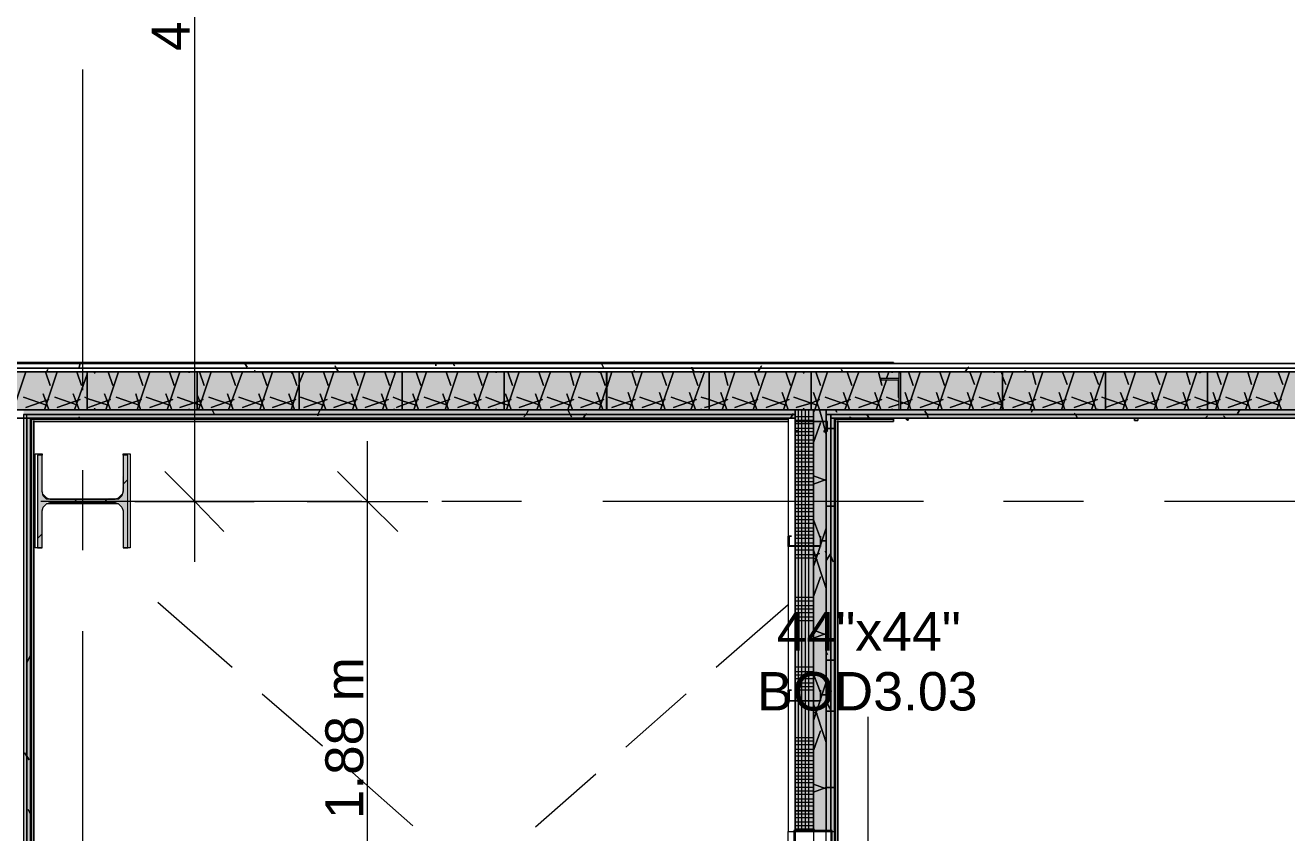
# Model space of a CAD drawing. Header units: metres. Extents: x -2 to 237, y -8 to 52.
# Drawn here: x 6.416 to 11.405, y 31.041 to 34.235 of the extents above; entities that cross this region are included whole.
import ezdxf

# ---------------------------------------------------------------- set-up
doc = ezdxf.new("R2010")
doc.units = ezdxf.units.M
doc.layers.add('HVAC - Ductos', color=5, linetype='Continuous', lineweight=0)
doc.layers.add('PDF2_Text', color=7, linetype='Continuous', lineweight=0)
doc.layers.add('PDF2_Geometry', color=7, linetype='Continuous', lineweight=0, true_color=0xaaaaaa)
doc.layers.add('PDF2_Solid Fills', color=7, linetype='Continuous', lineweight=0, true_color=0xffffff)
doc.styles.add('PDF Helvetica', font='')
doc.styles.get('PDF Helvetica').set_extended_font_data('Helvetica')

msp = doc.modelspace()

# ---------------------------------------------------------------- hatches: boundary and pattern name
at = {"layer": 'PDF2_Solid Fills', "lineweight": 0, "transparency": 33554559}
for points in [[(12.9422, 32.7179), (16.2685, 32.7133), (16.2685, 32.8644), (6.2208, 32.8644), (6.2208, 32.7133), (6.2529, 32.7179), (6.2575, 32.7179), (8.7133, 32.7133), (8.7133, 32.7179), (8.7178, 32.7179), (9.8725, 32.7133), (9.8725, 32.7682), (9.8679, 32.7682), (9.8679, 32.8324), (9.8037, 32.837), (9.8771, 32.837), (9.8771, 32.7133), (12.9376, 32.7179)], [(9.8771, 32.7133), (16.2364, 32.7133), (16.2364, 32.8644), (6.2529, 32.8644), (6.2575, 32.8599), (6.2575, 32.837), (6.3262, 32.837), (6.2621, 32.8324), (6.2575, 32.7637), (6.2529, 32.7179), (9.8725, 32.7133), (9.8725, 32.7682), (9.8679, 32.7682), (9.8679, 32.8324), (9.8037, 32.837), (9.8771, 32.837)], [(6.8027, 32.5346), (6.7981, 32.3788), (6.7844, 32.365), (6.5003, 32.3604), (6.5003, 32.365), (6.4912, 32.3742), (6.4866, 32.3742), (6.4866, 32.3925), (6.482, 32.3925), (6.482, 32.5346), (6.4637, 32.5346), (6.4637, 32.1681), (6.482, 32.1681), (6.482, 32.3192), (6.4866, 32.333), (6.5003, 32.3467), (6.7844, 32.3467), (6.8027, 32.3284), (6.8027, 32.1681), (6.821, 32.1681), (6.821, 32.5346)]]:
    msp.add_hatch(color=256, dxfattribs=at).paths.add_polyline_path(points)
h = msp.add_hatch(color=256, dxfattribs=at)
h.paths.add_polyline_path([(16.2364, 32.8644), (16.2364, 32.6949), (16.2501, 32.6949), (16.2501, 32.8644)])
h.paths.add_polyline_path([(12.1725, 32.7133), (12.1725, 32.6949), (16.0853, 32.6949), (16.0853, 32.7133)])
h.paths.add_polyline_path([(9.5838, 32.7133), (9.5838, 32.6949), (12.0442, 32.6949), (12.0442, 32.7133)])
h.paths.add_polyline_path([(9.4601, 32.7133), (6.4087, 32.7133), (6.4087, 32.6949), (9.4601, 32.6949)])
h = msp.add_hatch(color=256, dxfattribs=at)
h.paths.add_polyline_path([(16.2547, 32.8782), (16.2547, 32.6812), (16.2685, 32.6812), (16.2685, 32.8782)])
h.paths.add_polyline_path([(12.1725, 32.6949), (12.1725, 32.6812), (16.0715, 32.6812), (16.0715, 32.6949)])
h.paths.add_polyline_path([(9.6022, 32.6949), (9.6022, 32.6812), (12.0304, 32.6812), (12.0304, 32.6949)])
h.paths.add_polyline_path([(9.4601, 32.6949), (6.4224, 32.6949), (6.4224, 32.6812), (9.4601, 32.6812)])
h = msp.add_hatch(color=256, dxfattribs=at)
h.paths.add_polyline_path([(6.4224, 22.9084), (6.4224, 24.3608), (6.4087, 24.3608), (6.4087, 22.9084)])
h.paths.add_polyline_path([(6.4224, 29.7397), (6.4224, 32.6949), (6.4087, 32.6949), (6.4087, 29.7397)])
h.paths.add_polyline_path([(6.4224, 29.6114), (6.4087, 29.6114), (6.4087, 26.6838), (6.4224, 26.6838)])
h = msp.add_hatch(color=256, dxfattribs=at)
h.paths.add_polyline_path([(9.5334, 29.9139), (9.4601, 29.9139), (9.4601, 29.6619), (9.5334, 29.6619)])
h.paths.add_polyline_path([(9.4601, 32.1772), (9.5334, 32.1772), (9.5334, 32.7133), (9.4601, 32.7133)])
h.paths.add_polyline_path([(9.4601, 31.0455), (9.5334, 31.0455), (9.5334, 32.1726), (9.4601, 32.1726)])
h = msp.add_hatch(color=256, dxfattribs=at)
h.paths.add_polyline_path([(9.5334, 29.9139), (9.4601, 29.9139), (9.4601, 29.6619), (9.5334, 29.6619)])
h.paths.add_polyline_path([(9.4601, 32.1772), (9.5334, 32.1772), (9.5334, 32.7133), (9.4601, 32.7133)])
h.paths.add_polyline_path([(9.4601, 31.0455), (9.5334, 31.0455), (9.5334, 32.1726), (9.4601, 32.1726)])
h = msp.add_hatch(color=256, dxfattribs=at)
h.paths.add_polyline_path([(9.5334, 31.0455), (9.5838, 31.0455), (9.5838, 32.7133), (9.5334, 32.7133)])
h.paths.add_polyline_path([(9.5838, 29.9139), (9.5334, 29.9139), (9.5334, 29.616), (9.5838, 29.616)])
h = msp.add_hatch(color=256, dxfattribs=at)
h.paths.add_polyline_path([(9.5334, 31.0455), (9.5838, 31.0455), (9.5838, 32.7133), (9.5334, 32.7133)])
h.paths.add_polyline_path([(9.5838, 29.9139), (9.5334, 29.9139), (9.5334, 29.6115), (9.5335, 29.6115), (9.5517, 29.616), (9.5838, 29.616)])
h = msp.add_hatch(color=256, dxfattribs=at)
h.paths.add_polyline_path([(9.5838, 31.0455), (9.6022, 31.0455), (9.6022, 32.6949), (9.5838, 32.6949)])
h.paths.add_polyline_path([(9.6022, 29.9139), (9.5884, 29.9139), (9.5838, 29.7397), (9.5838, 29.5977), (9.6022, 29.5977)])
h = msp.add_hatch(color=256, dxfattribs=at)
h.paths.add_polyline_path([(9.5838, 31.0455), (9.6022, 31.0455), (9.6022, 32.6949), (9.5838, 32.6949)])
h.paths.add_polyline_path([(9.6022, 29.9139), (9.5884, 29.9139), (9.5838, 29.616), (9.5838, 29.5977), (9.6022, 29.5977)])
h = msp.add_hatch(color=256, dxfattribs=at)
h.paths.add_polyline_path([(6.4224, 29.7397), (6.4362, 29.7397), (6.4362, 32.6812), (6.4224, 32.6812)])
h.paths.add_polyline_path([(6.4224, 22.9222), (6.4362, 22.9222), (6.4362, 24.3608), (6.4224, 24.3608)])
h.paths.add_polyline_path([(6.4224, 26.6838), (6.4362, 26.6838), (6.4362, 29.5977), (6.4224, 29.5977)])
h = msp.add_hatch(color=256, dxfattribs=at)
h.paths.add_polyline_path([(9.6159, 31.0455), (9.6159, 32.6812), (9.6022, 32.6812), (9.6022, 31.0455)])
h.paths.add_polyline_path([(9.6159, 29.9139), (9.6022, 29.9139), (9.6022, 29.5794), (9.6159, 29.5794)])
h = msp.add_hatch(color=256, dxfattribs=at)
h.paths.add_polyline_path([(9.6159, 31.0455), (9.6159, 32.6812), (9.6022, 32.6812), (9.6022, 31.0455)])
h.paths.add_polyline_path([(9.6159, 29.9139), (9.6022, 29.9139), (9.6022, 29.5794), (9.6159, 29.5794)])

# ---------------------------------------------------------------- linework, layer by layer
at = {"layer": 'HVAC - Ductos', "lineweight": 0}
for points in [[(7.0868, 32.1131), (7.0868, 36.7909)], [(7.7695, 30.2392), (7.7695, 32.5895)], [(6.9676, 32.4704), (7.0868, 32.3513), (7.2013, 32.2321)], [(7.6503, 32.4704), (7.7695, 32.3513), (7.8886, 32.2321)], [(6.8486, 32.3513), (7.0868, 32.3513), (7.3204, 32.3513)], [(7.5312, 32.3513), (7.7695, 32.3513), (8.0077, 32.3513)], [(9.7488, 30.4774), (9.7488, 31.4991)]]:
    msp.add_lwpolyline(points, dxfattribs=at)
msp.add_lwpolyline([(9.4555, 31.0501), (9.4555, 29.9093), (9.6068, 29.9093), (9.6068, 31.0501)], close=True, dxfattribs=at)
at = {"layer": 'PDF2_Geometry', "lineweight": 0}
for points in [[(6.6423, 34.0603), (6.6423, 32.7911)], [(6.2392, 24.3608), (6.2254, 24.3608), (6.2254, 26.6471), (6.2254, 26.6838), (6.2254, 32.6812), (6.2254, 32.8782), (6.2254, 32.8965), (6.2208, 32.8965), (6.2208, 32.9011), (9.8495, 32.9011), (6.2208, 32.9011), (6.2208, 32.8965), (9.8495, 32.8965)], [(15.9524, 29.561), (16.0531, 29.561), (16.0531, 26.6013), (16.2685, 26.6013), (16.2685, 32.6812), (16.2685, 32.8965), (6.2208, 32.8965), (6.2208, 32.6812), (6.2208, 26.6838), (6.4408, 26.6838), (6.4408, 29.5794), (9.4326, 29.5794), (9.6159, 29.5794), (9.6159, 29.9139), (9.4326, 29.9139), (9.4326, 29.7626), (9.2539, 29.7626)], [(6.2208, 32.8965), (16.2685, 32.8965), (6.2208, 32.8965)], [(16.2364, 32.8644), (16.0853, 32.8644), (6.2529, 32.8644), (6.2529, 32.7133), (6.2529, 32.6812), (6.2529, 26.6838), (6.2529, 26.6471), (6.2529, 24.3608), (6.2392, 24.3608), (6.2392, 26.6471), (6.2254, 26.6471), (6.2392, 26.6471), (6.2392, 24.3608), (6.2392, 22.9222), (6.2392, 22.7389), (6.2392, 22.7251), (16.0853, 22.7251), (16.0853, 22.7389)], [(6.2529, 26.6838), (6.2392, 26.6838), (6.2392, 26.6471), (6.2392, 26.6838), (6.2392, 32.6812), (6.2392, 32.8644), (6.2392, 32.8782), (16.2501, 32.8782)], [(9.845, 32.8599), (9.845, 32.8599)], [(10.2482, 32.8599), (10.2482, 32.8599)], [(10.6559, 32.8599), (10.6559, 32.8599)], [(6.4087, 32.7133), (9.4601, 32.7133), (9.5334, 32.7133), (9.5838, 32.7133), (9.5334, 32.7133), (9.4601, 32.7133), (9.4601, 32.6949), (9.4601, 32.6812), (9.4601, 32.1772)], [(6.4408, 29.7626), (6.4408, 32.6812), (6.4408, 29.7626), (6.4408, 32.6766), (9.4326, 32.6766), (6.4408, 32.6766), (9.4326, 32.6766), (6.4408, 32.6766), (9.4326, 32.6766), (6.4408, 32.6766), (6.4408, 29.7626), (6.4362, 29.7626), (6.4362, 29.7397), (6.4224, 29.7397), (6.4224, 32.6812), (6.4224, 32.6949), (9.4601, 32.6949)], [(9.4601, 32.1726), (9.4601, 31.5633), (9.4601, 31.0455), (9.5334, 31.0455), (9.5334, 31.5633), (9.5334, 32.1726), (9.5334, 32.6674), (9.5334, 32.7133), (9.4601, 32.7133), (9.4601, 32.1772), (9.4601, 32.6812), (9.4326, 32.6812), (9.4326, 31.0455), (9.6159, 31.0455), (9.6159, 32.6812), (9.6159, 29.5794), (9.6022, 29.5794), (9.4326, 29.5794), (6.4408, 29.5794), (9.6204, 29.5794), (6.4408, 29.5794), (6.4408, 22.9222), (6.4408, 29.5794), (6.4408, 22.9222)], [(9.4601, 31.0455), (9.4601, 29.9139), (9.4326, 29.9139), (9.4326, 31.0455), (9.4601, 31.0455), (9.4601, 31.5633), (9.4601, 32.1726), (9.4601, 31.5633), (9.4601, 31.0455), (9.5334, 31.0455), (9.5334, 29.9139), (9.5838, 29.9139), (9.5838, 31.0455), (9.5838, 32.6812), (9.5838, 32.6949), (9.5838, 32.7133), (12.0442, 32.7133), (12.0946, 32.7133), (12.1725, 32.7133), (12.1725, 32.6949), (12.1725, 32.6812), (12.1999, 32.6812)], [(9.5334, 32.7133), (9.5334, 32.6812), (9.5334, 32.6674), (9.5334, 32.1726), (9.5334, 31.5633), (9.5334, 31.0455), (9.5334, 29.9139)], [(14.0463, 29.5931), (14.0463, 29.5748), (12.9193, 29.5748), (12.1999, 29.5748), (12.0442, 29.5748), (12.0304, 29.5748), (12.0304, 32.6812), (12.0304, 32.6949), (9.6022, 32.6949), (9.6022, 32.6812), (9.6022, 31.0455), (9.6022, 29.9139), (9.5838, 29.9139), (9.5838, 31.0455), (9.5334, 31.0455)], [(9.845, 32.7179), (9.845, 32.7179)], [(9.8725, 32.7133), (9.8725, 32.7133)], [(10.2482, 32.7179), (10.2482, 32.7179)], [(10.2802, 32.7133), (10.2802, 32.7133)], [(10.2802, 32.7133), (10.2802, 32.7133)], [(10.6559, 32.7179), (10.6559, 32.7179)], [(11.0912, 32.7133), (11.0912, 32.7133)], [(11.0912, 32.7133), (11.0912, 32.7133)], [(6.2208, 32.6812), (9.4326, 32.6812), (6.2208, 32.6812)], [(6.4362, 32.6812), (6.4362, 32.6812)], [(9.6159, 29.9139), (9.6159, 31.0455), (9.6159, 29.9139), (9.4326, 29.9139), (9.4326, 31.0455), (9.4601, 31.0455), (9.4601, 29.9139), (9.4601, 29.7397), (9.4326, 29.7397), (6.4408, 29.7397), (6.4362, 29.7397), (6.4362, 29.7626), (6.4362, 32.6812), (9.4326, 32.6812), (6.482, 32.6812), (9.4326, 32.6812)], [(6.4408, 29.7626), (6.4408, 32.6812), (6.4408, 29.7626)], [(6.5737, 29.7626), (6.4408, 29.7626), (6.4408, 32.6812), (9.4326, 32.6812), (9.4326, 31.0455), (9.6159, 31.0455), (9.6159, 32.6812), (12.0121, 32.6812), (12.0121, 29.561), (12.1999, 29.561), (12.9193, 29.561), (12.9193, 29.7443), (12.1999, 29.7443), (12.1999, 30.3399)], [(6.4408, 29.7626), (6.4408, 32.6812), (6.4408, 29.7626)], [(9.4326, 32.6812), (9.4326, 32.6812)], [(12.9193, 29.5748), (12.9193, 29.561), (12.0166, 29.561), (12.9193, 29.561), (14.0463, 29.561), (14.0463, 29.5748), (14.0463, 29.561), (15.7233, 29.561), (12.0121, 29.561), (15.7233, 29.561), (14.0463, 29.561), (12.9193, 29.561), (12.1999, 29.561), (12.0304, 29.561), (12.0166, 29.561), (12.0121, 29.561), (12.0166, 29.561), (12.0166, 32.6812), (9.6159, 32.6812), (9.6159, 29.5794), (9.6022, 29.5794)], [(9.6159, 32.6812), (9.6159, 32.6812)], [(9.6159, 32.6812), (12.0166, 32.6812), (9.6159, 32.6812)], [(9.8495, 32.6812), (9.6204, 32.6812), (9.6204, 29.5794), (9.6204, 32.6812), (9.8495, 32.6812), (11.7784, 32.6812), (11.9296, 32.6812), (11.7784, 32.6812)], [(9.8495, 32.6766), (9.8495, 32.6766)], [(9.8495, 32.6766), (9.8495, 32.6766)], [(9.8495, 32.6766), (9.8495, 32.6766)], [(9.8495, 32.6766), (9.8495, 32.6766)], [(9.8495, 32.6674), (9.8495, 32.6674)], [(9.8495, 32.6674), (9.8495, 32.6674)], [(9.8999, 32.6812), (9.8999, 32.6766), (9.9045, 32.672), (9.9091, 32.6766)], [(9.8999, 32.6812), (9.8999, 32.6766), (9.9045, 32.672), (9.9091, 32.6766)], [(9.8999, 32.6812), (9.8999, 32.6766), (9.9045, 32.672), (9.9091, 32.6766)], [(9.8999, 32.6812), (9.8999, 32.6766), (9.9045, 32.672), (9.9091, 32.6766)], [(9.8999, 32.6812), (9.8999, 32.6766), (9.9045, 32.672), (9.9091, 32.6766)], [(9.8999, 32.6812), (9.8999, 32.6766), (9.9045, 32.672), (9.9091, 32.6766)], [(9.9045, 32.6766), (9.8999, 32.6766)], [(9.8999, 32.6766), (9.9045, 32.672), (9.9091, 32.6766)], [(9.9045, 32.6766), (9.8999, 32.6766)], [(9.8999, 32.6766), (9.9045, 32.6766), (9.9091, 32.6766)], [(9.9045, 32.6766), (9.8999, 32.6766)], [(9.9045, 32.6766), (9.8999, 32.6766)], [(9.8999, 32.6766), (9.9045, 32.672), (9.9091, 32.6766)], [(9.9045, 32.6766), (9.8999, 32.6766)], [(9.8999, 32.6766), (9.9045, 32.6766), (9.9091, 32.6766)], [(9.9045, 32.6766), (9.8999, 32.6766)], [(9.9045, 32.6766), (9.8999, 32.6766)], [(9.8999, 32.6766), (9.9045, 32.672), (9.9091, 32.6766)], [(9.9045, 32.6766), (9.8999, 32.6766)], [(9.8999, 32.6766), (9.9045, 32.672), (9.9091, 32.6766)], [(9.9045, 32.6766), (9.8999, 32.6766)], [(9.8999, 32.6766), (9.9045, 32.6766), (9.9091, 32.6766)], [(9.9045, 32.6766), (9.8999, 32.6766)], [(9.9045, 32.6766), (9.8999, 32.6766)], [(9.8999, 32.6766), (9.9045, 32.672), (9.9091, 32.6766)], [(9.9045, 32.6766), (9.8999, 32.6766)], [(9.8999, 32.6766), (9.9045, 32.672), (9.9091, 32.6766)], [(9.9045, 32.6766), (9.8999, 32.6766)], [(9.9091, 32.6766), (9.9045, 32.6766)], [(9.9091, 32.6766), (9.9045, 32.6766)], [(9.9091, 32.6766), (9.9045, 32.6766)], [(9.9091, 32.6766), (9.9045, 32.6766)], [(9.9091, 32.6766), (9.9045, 32.6766)], [(9.9091, 32.6766), (9.9045, 32.6766)], [(9.9091, 32.6766), (9.9045, 32.6766)], [(9.9091, 32.6766), (9.9045, 32.6766)], [(9.9091, 32.6766), (9.9045, 32.6766)], [(9.9091, 32.6766), (9.9045, 32.6766)], [(9.9091, 32.6766), (9.9045, 32.6766)], [(9.9091, 32.6766), (9.9045, 32.6766)], [(9.9091, 32.6766), (9.9045, 32.6766)], [(11.6868, 32.6812), (11.7235, 32.6812), (10.8163, 32.6812), (9.9091, 32.6812)], [(10.8026, 32.6812), (10.8026, 32.672), (10.8163, 32.672), (10.8026, 32.672), (10.8026, 32.6812), (10.8163, 32.6812), (10.8163, 32.672)], [(6.482, 32.1681), (6.4545, 32.1681), (6.4545, 32.5392), (6.482, 32.5392), (6.482, 32.5346)], [(6.8027, 32.5346), (6.8027, 32.5392), (6.8302, 32.5392), (6.8302, 32.1681), (6.8027, 32.1681)], [(6.6423, 32.475), (6.6423, 32.1589)], [(6.8027, 32.42), (6.821, 32.4384)], [(7.7465, 32.3513), (6.4774, 32.3513)], [(6.4866, 32.3788), (6.5003, 32.365), (6.5141, 32.3604), (6.7706, 32.3604), (6.7844, 32.365), (6.7981, 32.3788)], [(6.7981, 32.3284), (6.7844, 32.3421), (6.7706, 32.3421), (6.5141, 32.3421), (6.5003, 32.3421), (6.4866, 32.3284)], [(6.6057, 32.3467), (6.6194, 32.3604)], [(6.7294, 32.3467), (6.7386, 32.3604)], [(8.3788, 32.3513), (8.0627, 32.3513)], [(9.9687, 32.3513), (8.6995, 32.3513)], [(10.6009, 32.3513), (10.2848, 32.3513)], [(12.1908, 32.3513), (10.9216, 32.3513)], [(6.4637, 32.2047), (6.482, 32.223)], [(9.4372, 32.2139), (9.4372, 32.2139)], [(9.4463, 32.2139), (9.4463, 32.2139)], [(9.5609, 32.2139), (9.5609, 32.2139)], [(9.5838, 32.2139), (9.5838, 32.2139)], [(9.5838, 32.2139), (9.5838, 32.2139)], [(9.5838, 32.2093), (9.5838, 32.2093)], [(9.5838, 32.1955), (9.5838, 32.1955)], [(9.5838, 32.1955), (9.5838, 32.1955)], [(9.5838, 32.1863), (9.5838, 32.1863)], [(6.482, 32.1681), (6.482, 32.1681)], [(6.8027, 32.1681), (6.8027, 32.1681)], [(9.4372, 32.1772), (9.4372, 32.1772)], [(9.4509, 32.1726), (9.4509, 32.1772)], [(9.5609, 32.1772), (9.5609, 32.1772)], [(9.5838, 32.1772), (9.5838, 32.1726), (9.5838, 32.1772)], [(9.5838, 32.1772), (9.5838, 32.1772)], [(6.9402, 31.9526), (7.2334, 31.6961)], [(9.1486, 31.6961), (9.4326, 31.9435)], [(6.6423, 31.8382), (6.6423, 30.569)], [(7.3525, 31.5907), (7.5908, 31.3846)], [(8.7912, 31.38), (9.0294, 31.5907)], [(9.4372, 31.6045), (9.4372, 31.6045)], [(9.4463, 31.6045), (9.4463, 31.6045)], [(9.5609, 31.6045), (9.5609, 31.6045)], [(9.5838, 31.6045), (9.5838, 31.6045)], [(9.5838, 31.6045), (9.5838, 31.6045)], [(9.5838, 31.5999), (9.5838, 31.5999)], [(9.5838, 31.5861), (9.5838, 31.5861)], [(9.5838, 31.5861), (9.5838, 31.5861)], [(9.4647, 31.5633), (9.4647, 31.5633)], [(9.5838, 31.5678), (9.5838, 31.5633), (9.5838, 31.5678)], [(9.5838, 31.5678), (9.5838, 31.5678)], [(7.7099, 31.2792), (7.9482, 31.0684)], [(8.4338, 31.0639), (8.672, 31.2746)], [(9.5838, 31.0455), (9.6022, 31.0455), (9.6022, 29.9139), (9.6022, 29.5977), (9.5838, 29.5977), (9.4326, 29.5977), (6.4408, 29.5977), (6.4362, 29.5977), (6.4224, 29.5977), (6.4224, 26.6838), (6.4224, 26.6471), (6.4224, 24.3608), (6.4087, 24.3608)], [(9.6022, 31.0455), (9.6159, 31.0455)]]:
    msp.add_lwpolyline(points, dxfattribs=at)
for points in [[(11.7784, 32.8965), (9.8495, 32.8965), (9.8495, 32.9011), (9.8495, 32.8965), (6.2208, 32.8965), (6.2254, 32.8965), (16.2685, 32.8965)], [(6.2208, 32.8965), (6.2208, 32.8782), (16.2685, 32.8782), (16.2685, 32.8965)], [(6.2208, 32.8782), (6.2208, 32.8644), (16.0853, 32.8644), (16.2364, 32.8644), (16.2685, 32.8644), (16.2685, 32.8782)], [(6.2208, 32.8644), (6.2208, 32.7133), (16.2685, 32.7133), (16.2685, 32.8644), (16.2364, 32.8644), (16.0853, 32.8644)], [(6.6927, 32.8644), (6.6607, 32.8644), (6.6607, 32.8599), (6.6607, 32.7133), (6.6927, 32.7133), (6.6927, 32.7179), (6.6881, 32.7179), (6.6881, 32.7133), (6.6607, 32.7133), (6.6607, 32.8599), (6.6607, 32.8644), (6.6881, 32.8644), (6.6881, 32.8599), (6.6927, 32.8599)], [(7.0639, 32.7133), (7.0959, 32.7133), (7.0959, 32.8599), (7.0959, 32.8644), (7.0639, 32.8644), (7.0639, 32.8599), (7.0639, 32.8644), (7.0959, 32.8644), (7.0959, 32.8599), (7.0959, 32.7133), (7.0639, 32.7133), (7.0639, 32.7179)], [(7.467, 32.7133), (7.4991, 32.7133), (7.4991, 32.8599), (7.4991, 32.8644), (7.467, 32.8644), (7.467, 32.8599), (7.4716, 32.8599), (7.4716, 32.8644), (7.4991, 32.8644), (7.4991, 32.8599), (7.4991, 32.7133), (7.4716, 32.7133), (7.4716, 32.7179), (7.467, 32.7179)], [(7.8748, 32.7133), (7.9023, 32.7133), (7.9069, 32.7133), (7.9069, 32.8599), (7.9069, 32.8644), (7.9023, 32.8644), (7.8748, 32.8644), (7.8748, 32.8599), (7.8748, 32.8644), (7.9023, 32.8644), (7.9069, 32.8599), (7.9069, 32.7133), (7.9023, 32.7133), (7.8748, 32.7133), (7.8748, 32.7179)], [(8.278, 32.7133), (8.3101, 32.7133), (8.3101, 32.8599), (8.3101, 32.8644), (8.278, 32.8644), (8.278, 32.8599), (8.278, 32.8644), (8.3101, 32.8644), (8.3101, 32.8599), (8.3101, 32.7133), (8.278, 32.7133), (8.278, 32.7179)], [(8.6858, 32.7133), (8.7133, 32.7133), (8.7178, 32.7133), (8.7178, 32.8599), (8.7133, 32.8644), (8.6858, 32.8644), (8.6858, 32.8599), (8.6858, 32.8644), (8.7133, 32.8644), (8.7133, 32.8599), (8.7133, 32.7133), (8.6858, 32.7133), (8.6858, 32.7179)], [(9.089, 32.7133), (9.1164, 32.7133), (9.121, 32.7133), (9.121, 32.8599), (9.121, 32.8644), (9.1164, 32.8644), (9.089, 32.8644), (9.089, 32.8599), (9.089, 32.8644), (9.1164, 32.8644), (9.121, 32.8644), (9.121, 32.8599), (9.121, 32.7133), (9.1164, 32.7133), (9.089, 32.7133), (9.089, 32.7179)], [(9.4921, 32.7133), (9.5242, 32.7133), (9.5242, 32.8599), (9.5242, 32.8644), (9.4921, 32.8644), (9.4921, 32.8599), (9.4967, 32.8599), (9.4967, 32.8644), (9.5242, 32.8644), (9.5242, 32.8599), (9.5242, 32.7133), (9.4967, 32.7133), (9.4967, 32.7179), (9.4921, 32.7179)], [(9.8725, 32.837), (9.7991, 32.837), (9.7991, 32.8324), (9.8037, 32.8324), (9.8679, 32.8324), (9.8679, 32.7682), (9.8679, 32.7637), (9.8725, 32.7591)], [(9.845, 32.8599), (9.845, 32.8644)], [(9.8725, 32.8644), (9.8771, 32.8599), (9.8771, 32.7133), (9.8725, 32.7133), (9.845, 32.7133), (9.845, 32.7179), (9.845, 32.7133), (9.8725, 32.7133), (9.8725, 32.8599), (9.8725, 32.8644), (9.845, 32.8644)], [(10.2482, 32.8599), (10.2482, 32.8644)], [(10.2802, 32.8644), (10.2802, 32.8599), (10.2802, 32.7133), (10.2482, 32.7133), (10.2482, 32.7179), (10.2482, 32.7133), (10.2802, 32.7133), (10.2802, 32.8599), (10.2802, 32.8644), (10.2482, 32.8644)], [(10.6559, 32.8599), (10.6559, 32.8644)], [(10.6834, 32.8644), (10.688, 32.8644), (10.688, 32.8599), (10.688, 32.7133), (10.6834, 32.7133), (10.6559, 32.7133), (10.6559, 32.7179), (10.6559, 32.7133), (10.6834, 32.7133), (10.688, 32.7133), (10.688, 32.8599), (10.6834, 32.8644), (10.6559, 32.8644)], [(11.0912, 32.8644), (11.0912, 32.8599), (11.0912, 32.7133), (11.0591, 32.7133), (11.0591, 32.7179), (11.0637, 32.7179), (11.0637, 32.7133), (11.0912, 32.7133), (11.0912, 32.8599), (11.0912, 32.8644), (11.0637, 32.8644), (11.0637, 32.8599), (11.0591, 32.8599), (11.0591, 32.8644)], [(6.2208, 32.7133), (6.2208, 32.6949), (6.2529, 32.6949), (6.2208, 32.6949), (6.2208, 32.6812), (9.4601, 32.6812), (9.4601, 32.6949), (6.4087, 32.6949), (9.4601, 32.6949), (9.4601, 32.7133)], [(6.4087, 29.7397), (6.4224, 29.7397), (6.4224, 32.6949), (6.4087, 32.6949)], [(9.5334, 31.0455), (9.5838, 31.0455), (9.5838, 32.7133), (9.5334, 32.7133), (9.5334, 32.6674), (9.5334, 32.1726), (9.5334, 31.5633)], [(9.5838, 32.7133), (9.5838, 32.6949), (12.0442, 32.6949), (12.0442, 32.7133)], [(9.5838, 31.0455), (9.6022, 31.0455), (9.6022, 32.6949), (9.5838, 32.6949)], [(9.6022, 32.6949), (9.6022, 32.6812), (12.0304, 32.6812), (12.0304, 32.6949)], [(6.4224, 29.7397), (6.4362, 29.7397), (6.4362, 32.6812), (6.4224, 32.6812)], [(6.4408, 32.6812), (6.4362, 32.6812), (6.4362, 29.7626), (6.4408, 29.7626)], [(6.4499, 29.7626), (6.4499, 32.6674), (9.4326, 32.6674), (6.4499, 32.6674), (9.4326, 32.6674), (6.4499, 32.6674), (6.4499, 29.7626), (6.4499, 32.672)], [(9.4601, 32.6812), (9.4326, 32.6812)], [(9.5838, 32.6308), (9.5746, 32.6308), (9.5746, 32.6262), (9.5838, 32.6262), (9.5884, 32.6308), (9.5884, 32.6674), (9.5838, 32.6674), (9.4601, 32.6674), (9.4601, 32.6308), (9.4601, 32.6262), (9.4693, 32.6262), (9.4693, 32.6308), (9.4601, 32.6308), (9.4601, 32.6674), (9.5838, 32.6674)], [(9.6022, 31.0455), (9.6159, 31.0455), (9.6159, 32.6812), (9.6022, 32.6812)], [(9.6159, 31.0455), (9.6159, 32.6812), (9.6159, 31.0455), (9.6159, 29.9139)], [(9.8495, 32.672), (9.8495, 32.6674), (9.625, 32.6674), (9.8495, 32.6674), (9.8495, 32.672), (9.8495, 32.6766), (9.6159, 32.6766), (9.8495, 32.6766), (9.6159, 32.6766), (9.8495, 32.6766), (9.6159, 32.6766), (9.8495, 32.6766)], [(9.6159, 32.6766), (9.6159, 29.5794), (9.6204, 29.5794), (9.625, 29.5748), (9.625, 29.5702), (9.6296, 29.5702), (9.6296, 32.672), (9.6296, 29.5702), (9.625, 29.5702), (9.625, 29.5748), (9.6204, 29.5794), (9.6159, 29.5794)], [(9.6204, 29.5794), (9.6204, 32.6812)], [(9.6296, 29.5702), (9.6296, 32.6674), (9.8495, 32.6674), (9.8495, 32.672), (9.8495, 32.6766), (9.8495, 32.672), (9.8495, 32.6674), (9.6296, 32.6674)], [(9.9091, 32.6766), (9.9045, 32.6766), (9.8999, 32.6766), (9.9045, 32.6766), (9.9091, 32.6766), (9.9045, 32.672), (9.8999, 32.6766), (9.8999, 32.6812), (9.8999, 32.6766), (9.9045, 32.672)], [(9.9091, 32.6766), (9.9045, 32.6766), (9.8999, 32.6766), (9.9045, 32.672)], [(9.9045, 32.6766), (9.8999, 32.6766), (9.9045, 32.672), (9.9091, 32.6766)], [(10.8758, 32.6812), (10.8712, 32.6812), (10.8666, 32.6812), (10.8621, 32.6812), (10.8575, 32.6812), (10.853, 32.6812), (10.8575, 32.6812), (10.8621, 32.6812), (10.8666, 32.6812), (10.8712, 32.6812)], [(6.821, 32.1681), (6.821, 32.5346), (6.8027, 32.5346), (6.8027, 32.3925), (6.7981, 32.3742), (6.7844, 32.3604), (6.7706, 32.3604), (6.5141, 32.3604), (6.5003, 32.3604), (6.4866, 32.3742), (6.482, 32.3925), (6.482, 32.5346), (6.4637, 32.5346), (6.4637, 32.1681), (6.482, 32.1681), (6.482, 32.3146), (6.4866, 32.3284), (6.5003, 32.3421), (6.5141, 32.3467), (6.7706, 32.3467), (6.7844, 32.3421), (6.7981, 32.3284), (6.8027, 32.3146), (6.8027, 32.1681)], [(9.5609, 32.1955), (9.5838, 32.1955), (9.5838, 32.1772), (9.5838, 32.2139), (9.5838, 32.2093), (9.5838, 32.2139), (9.5838, 32.1772), (9.5838, 32.1955), (9.5609, 32.1955), (9.5609, 32.1772), (9.5609, 32.1726), (9.4372, 32.1726), (9.4326, 32.1726), (9.4326, 32.1772), (9.4326, 32.2139), (9.4372, 32.2139), (9.4463, 32.2139), (9.4372, 32.2139), (9.4372, 32.1772), (9.5609, 32.1772), (9.5609, 32.2139)], [(9.5609, 31.5861), (9.5838, 31.5861), (9.5838, 31.5678), (9.5838, 31.6045), (9.5838, 31.5999), (9.5838, 31.6045), (9.5838, 31.5678), (9.5838, 31.5861), (9.5609, 31.5861), (9.5609, 31.5678), (9.5609, 31.5633), (9.4372, 31.5633), (9.4326, 31.5633), (9.4326, 31.5678), (9.4326, 31.6045), (9.4372, 31.6045), (9.4463, 31.6045), (9.4372, 31.6045), (9.4372, 31.5678), (9.4372, 31.5633), (9.5609, 31.5633), (9.5609, 31.5678), (9.5609, 31.6045)]]:
    msp.add_lwpolyline(points, close=True, dxfattribs=at)
at = {"layer": 'PDF2_Geometry', "color": 254, "lineweight": 0, "true_color": 0xeaeaea}
for points in [[(6.6286, 32.8828), (6.6332, 32.8965)], [(7.2838, 32.8965), (7.2929, 32.8828)], [(7.6457, 32.8782), (7.6549, 32.8644), (7.6457, 32.8782), (7.6412, 32.8874)], [(8.0398, 32.8874), (8.0398, 32.8965)], [(8.1085, 32.8965), (8.1131, 32.8874)], [(8.695, 32.8965), (8.7041, 32.8782)], [(9.0524, 32.8782), (9.0615, 32.8644), (9.0524, 32.8782), (9.0524, 32.8828)], [(9.3135, 32.8644), (9.3227, 32.8782), (9.3273, 32.8874), (9.3227, 32.8782)], [(10.1336, 32.8644), (10.1428, 32.8782), (10.1474, 32.8828), (10.1428, 32.8782)], [(6.5003, 32.8644), (6.5049, 32.8736)], [(7.3204, 32.8644), (7.325, 32.869)], [(8.8232, 32.869), (8.8278, 32.8644)], [(9.6434, 32.8736), (9.6479, 32.8644)], [(10.3672, 32.8644), (10.3718, 32.869)], [(6.6286, 32.6812), (6.6286, 32.6857)], [(7.1555, 32.7133), (7.1647, 32.6949)], [(7.5724, 32.6949), (7.5816, 32.7133), (7.5724, 32.6949), (7.5724, 32.6903)], [(8.3971, 32.6949), (8.4063, 32.7133), (8.3971, 32.6949), (8.388, 32.6857)], [(8.5621, 32.7133), (8.5712, 32.6949), (8.5758, 32.6857), (8.5712, 32.6949)], [(8.6308, 32.6949), (8.6354, 32.6995), (8.6308, 32.6949), (8.6216, 32.6812)], [(9.4509, 32.6949), (9.4509, 32.6995), (9.4509, 32.6949), (9.4417, 32.6812)], [(9.6204, 32.7133), (9.625, 32.7041)], [(9.6754, 32.6812), (9.68, 32.6857)], [(9.7442, 32.6949), (9.7533, 32.6812)], [(9.9733, 32.7087), (9.9824, 32.6949), (9.987, 32.6812), (9.9824, 32.6949)], [(10.3948, 32.7041), (10.3993, 32.7133)], [(10.5643, 32.6995), (10.5689, 32.6949), (10.578, 32.6812), (10.5689, 32.6949)], [(11.082, 32.6812), (11.0912, 32.6903)], [(11.1553, 32.6903), (11.1645, 32.6812)], [(11.2103, 32.6995), (11.2195, 32.7133)], [(9.6159, 32.6399), (9.6022, 32.6399), (9.5884, 32.6399), (9.6022, 32.6399)], [(9.4601, 32.3971), (9.5334, 32.3971)], [(9.6159, 32.333), (9.6022, 32.333), (9.5838, 32.333), (9.6022, 32.333)], [(9.5838, 32.1176), (9.6022, 32.1451)], [(9.6022, 32.1359), (9.6113, 32.1131), (9.6022, 32.1359), (9.5976, 32.1405)], [(6.4224, 31.7144), (6.4362, 31.7419)], [(9.5838, 31.7557), (9.5884, 31.7465)], [(9.6159, 31.7236), (9.6022, 31.7236), (9.5838, 31.7236), (9.6022, 31.7236)], [(9.6022, 31.5266), (9.6022, 31.522), (9.6022, 31.5266), (9.5884, 31.5495)], [(9.6159, 31.522), (9.6022, 31.522), (9.5838, 31.522), (9.6022, 31.522)], [(6.4132, 31.3571), (6.4224, 31.3433), (6.4316, 31.3296), (6.4224, 31.3433)], [(9.6159, 31.2196), (9.6022, 31.2196), (9.5838, 31.2196), (9.6022, 31.2196)], [(6.427, 31.1325), (6.4362, 31.1143)], [(9.4601, 31.1279), (9.5334, 31.1279)]]:
    msp.add_lwpolyline(points, close=True, dxfattribs=at)
at = {"layer": 'PDF2_Geometry', "color": 254, "lineweight": 0, "true_color": 0xd2d2d2}
for points in [[(6.3674, 32.7133), (6.3628, 32.6949), (6.3674, 32.7133), (6.4178, 32.8644)], [(6.5415, 32.8644), (6.4912, 32.7133)], [(6.4957, 32.8644), (6.5141, 32.8095)], [(6.6607, 32.8644), (6.6607, 32.8553), (6.6103, 32.7133), (6.6607, 32.8553)], [(6.6194, 32.8644), (6.6377, 32.8095)], [(6.7844, 32.8644), (6.734, 32.7133)], [(6.7431, 32.8644), (6.7615, 32.8095)], [(6.9081, 32.8644), (6.8577, 32.7133)], [(6.8623, 32.8644), (6.8806, 32.8095)], [(7.0272, 32.8644), (6.9768, 32.7133)], [(6.986, 32.8644), (7.0043, 32.8095)], [(7.1509, 32.8644), (7.1005, 32.7133)], [(7.1051, 32.8644), (7.1235, 32.8095)], [(7.2746, 32.8644), (7.2197, 32.7133)], [(7.2288, 32.8644), (7.2471, 32.8095)], [(7.3938, 32.8644), (7.3433, 32.7133)], [(7.3525, 32.8644), (7.3708, 32.8095)], [(7.4716, 32.8644), (7.49, 32.8095)], [(7.5174, 32.8644), (7.4991, 32.8186)], [(7.6366, 32.8644), (7.5862, 32.7133)], [(7.5953, 32.8644), (7.6137, 32.8095)], [(7.7603, 32.8644), (7.7099, 32.7133)], [(7.7145, 32.8644), (7.7328, 32.8095)], [(7.8794, 32.8644), (7.829, 32.7133)], [(7.8382, 32.8644), (7.8565, 32.8095)], [(8.0031, 32.8644), (7.9528, 32.7133)], [(7.9619, 32.8644), (7.9802, 32.8095)], [(8.1268, 32.8644), (8.0764, 32.7133)], [(8.081, 32.8644), (8.0993, 32.8095)], [(8.2459, 32.8644), (8.1955, 32.7133)], [(8.2047, 32.8644), (8.2231, 32.8095)], [(8.3697, 32.8644), (8.3193, 32.7133)], [(8.3239, 32.8644), (8.3421, 32.8095)], [(8.4934, 32.8644), (8.4384, 32.7133)], [(8.4475, 32.8644), (8.4659, 32.8095)], [(8.6125, 32.8644), (8.5621, 32.7133)], [(8.5712, 32.8644), (8.585, 32.8095)], [(8.6904, 32.8644), (8.7087, 32.8095)], [(8.7362, 32.8644), (8.7178, 32.8049)], [(8.8553, 32.8644), (8.8049, 32.7133)], [(8.8141, 32.8644), (8.8324, 32.8095)], [(8.979, 32.8644), (8.9286, 32.7133)], [(8.9332, 32.8644), (8.9515, 32.8095)], [(9.1027, 32.8644), (9.0478, 32.7133)], [(9.0569, 32.8644), (9.0752, 32.8095)], [(9.2218, 32.8644), (9.1714, 32.7133)], [(9.1806, 32.8644), (9.1944, 32.8095)], [(9.3455, 32.8644), (9.2952, 32.7133)], [(9.2997, 32.8644), (9.3181, 32.8095)], [(9.4647, 32.8644), (9.4143, 32.7133)], [(9.4235, 32.8644), (9.4417, 32.8095)], [(9.5884, 32.8644), (9.538, 32.7133)], [(9.5425, 32.8644), (9.5609, 32.8095)], [(9.7121, 32.8644), (9.6571, 32.7133)], [(9.6663, 32.8644), (9.6846, 32.8095)], [(9.822, 32.8324), (9.7808, 32.7133)], [(9.79, 32.8644), (9.8037, 32.8095)], [(9.8312, 32.8644), (9.822, 32.837)], [(9.9549, 32.8644), (9.9045, 32.7133)], [(9.9091, 32.8644), (9.9274, 32.8095)], [(10.0741, 32.8644), (10.0237, 32.7133)], [(10.0328, 32.8644), (10.0511, 32.8095)], [(10.1977, 32.8644), (10.1474, 32.7133)], [(10.152, 32.8644), (10.1702, 32.8141)], [(10.2756, 32.8644), (10.2802, 32.8507)], [(10.3214, 32.8644), (10.2802, 32.7499)], [(10.2802, 32.8461), (10.294, 32.8141)], [(10.4406, 32.8644), (10.3902, 32.7133)], [(10.3993, 32.8644), (10.4131, 32.8141)], [(10.5643, 32.8644), (10.5139, 32.7133)], [(10.5185, 32.8644), (10.5368, 32.8141)], [(10.6834, 32.8644), (10.633, 32.7133)], [(10.6421, 32.8644), (10.6605, 32.8141)], [(10.8071, 32.8644), (10.7567, 32.7133)], [(10.7613, 32.8644), (10.7796, 32.8141)], [(10.9308, 32.8644), (10.8804, 32.7133)], [(10.885, 32.8644), (10.9033, 32.8141)], [(11.0499, 32.8644), (10.9995, 32.7133)], [(11.0087, 32.8644), (11.0224, 32.8141)], [(11.1737, 32.8644), (11.1233, 32.7133)], [(11.1279, 32.8644), (11.1461, 32.8141)], [(11.2928, 32.8644), (11.2424, 32.7133)], [(11.2516, 32.8644), (11.2653, 32.8141)], [(11.4164, 32.8644), (11.3661, 32.7133)], [(11.3706, 32.8644), (11.389, 32.8141)], [(7.4991, 32.8141), (7.467, 32.7133)], [(8.6766, 32.7819), (8.6995, 32.7133)], [(8.7133, 32.8003), (8.6858, 32.7133)], [(8.8003, 32.7819), (8.8232, 32.7133)], [(8.9241, 32.7819), (8.9469, 32.7133)], [(9.0432, 32.7819), (9.0661, 32.7133)], [(9.1668, 32.7819), (9.1898, 32.7133)], [(9.286, 32.7819), (9.3089, 32.7133)], [(9.4097, 32.7819), (9.4326, 32.7133)], [(9.5334, 32.7819), (9.5563, 32.7133)], [(9.6525, 32.7819), (9.6754, 32.7133)], [(9.7762, 32.7819), (9.7991, 32.7133)], [(9.8953, 32.7819), (9.9183, 32.7133)], [(10.0191, 32.7819), (10.0419, 32.7133)], [(10.1428, 32.7819), (10.1657, 32.7133)], [(10.2619, 32.7819), (10.2802, 32.727), (10.2848, 32.7133), (10.2802, 32.727)], [(10.3856, 32.7819), (10.4085, 32.7133)], [(10.5047, 32.7819), (10.5277, 32.7133)], [(10.6284, 32.7819), (10.6513, 32.7133)], [(10.7475, 32.7819), (10.775, 32.7133)], [(10.8712, 32.7819), (10.8942, 32.7133)], [(10.995, 32.7819), (11.0179, 32.7133)], [(11.1141, 32.7819), (11.137, 32.7133)], [(11.2378, 32.7819), (11.2607, 32.7133)], [(11.3569, 32.7819), (11.3844, 32.7133)], [(6.4087, 32.7637), (6.5003, 32.7316)], [(6.5095, 32.7545), (6.4178, 32.7224)], [(6.4866, 32.7774), (6.5095, 32.7133)], [(6.5324, 32.7637), (6.624, 32.7316)], [(6.6332, 32.7545), (6.5415, 32.7224)], [(6.6057, 32.7774), (6.6286, 32.7133)], [(6.6515, 32.7637), (6.6607, 32.7591), (6.7431, 32.7316), (6.6607, 32.7591)], [(6.7523, 32.7545), (6.6653, 32.7224)], [(6.7294, 32.7774), (6.7523, 32.7133)], [(6.7752, 32.7637), (6.8668, 32.7316)], [(6.876, 32.7545), (6.7844, 32.7224)], [(6.8531, 32.7774), (6.8714, 32.7133)], [(6.8943, 32.7637), (6.986, 32.7316)], [(6.9997, 32.7545), (6.9081, 32.7224)], [(6.9722, 32.7774), (6.9952, 32.7133)], [(7.018, 32.7637), (7.0959, 32.7361), (7.1097, 32.7316), (7.0959, 32.7361)], [(7.1189, 32.7545), (7.0959, 32.7453), (7.0272, 32.7224), (7.0959, 32.7453)], [(7.0959, 32.7728), (7.1189, 32.7133)], [(7.1417, 32.7637), (7.2334, 32.7316)], [(7.2425, 32.7545), (7.1509, 32.7224)], [(7.2151, 32.7774), (7.238, 32.7133)], [(7.2609, 32.7637), (7.3525, 32.7316)], [(7.3617, 32.7545), (7.2746, 32.7224)], [(7.3388, 32.7774), (7.3617, 32.7133)], [(7.3846, 32.7637), (7.4762, 32.7316)], [(7.4854, 32.7545), (7.3938, 32.7224)], [(7.4579, 32.7774), (7.4808, 32.7133)], [(7.5037, 32.7637), (7.5953, 32.7316)], [(7.6091, 32.7545), (7.5174, 32.7224)], [(7.5816, 32.7774), (7.6045, 32.7133)], [(7.6274, 32.7637), (7.7191, 32.7316)], [(7.7282, 32.7545), (7.6366, 32.7224)], [(7.7053, 32.7774), (7.7282, 32.7133)], [(7.7511, 32.7637), (7.8427, 32.7316)], [(7.8519, 32.7545), (7.7603, 32.7224)], [(7.8244, 32.7774), (7.8473, 32.7133)], [(7.8702, 32.7637), (7.9069, 32.7499), (7.9619, 32.7316), (7.9069, 32.7499)], [(7.971, 32.7545), (7.9069, 32.7316), (7.884, 32.7224), (7.9069, 32.7316)], [(7.9482, 32.7774), (7.971, 32.7133)], [(7.994, 32.7637), (8.0856, 32.7316)], [(8.0948, 32.7545), (8.0031, 32.7224)], [(8.0672, 32.7774), (8.0902, 32.7133)], [(8.1131, 32.7637), (8.2047, 32.7316)], [(8.2185, 32.7545), (8.1268, 32.7224)], [(8.191, 32.7774), (8.2139, 32.7133)], [(8.2368, 32.7637), (8.3101, 32.7361), (8.3284, 32.7316), (8.3101, 32.7361)], [(8.3376, 32.7545), (8.3101, 32.7453), (8.2459, 32.7224), (8.3101, 32.7453)], [(8.3147, 32.7774), (8.3376, 32.7133)], [(8.3605, 32.7637), (8.4521, 32.7316)], [(8.4613, 32.7545), (8.3697, 32.7224)], [(8.4338, 32.7774), (8.4567, 32.7133)], [(8.4796, 32.7637), (8.5712, 32.7316)], [(8.585, 32.7545), (8.4934, 32.7224)], [(8.5575, 32.7774), (8.5804, 32.7133)], [(8.6033, 32.7637), (8.695, 32.7316)], [(8.7041, 32.7545), (8.6125, 32.7224)], [(8.7224, 32.7637), (8.8141, 32.7316)], [(8.8278, 32.7545), (8.7362, 32.7224)], [(8.8461, 32.7637), (8.9378, 32.7316)], [(8.9469, 32.7545), (8.8553, 32.7224)], [(8.9699, 32.7637), (9.0615, 32.7316)], [(9.0706, 32.7545), (8.979, 32.7224)], [(9.089, 32.7637), (9.121, 32.7545), (9.1806, 32.7316), (9.121, 32.7545)], [(9.1944, 32.7545), (9.121, 32.727), (9.1027, 32.7224), (9.121, 32.727)], [(9.2127, 32.7637), (9.3043, 32.7316)], [(9.3135, 32.7545), (9.2218, 32.7224)], [(9.3318, 32.7637), (9.4235, 32.7316)], [(9.4372, 32.7545), (9.3455, 32.7224)], [(9.4555, 32.7637), (9.5242, 32.7407), (9.5471, 32.7316), (9.5242, 32.7407)], [(9.5563, 32.7545), (9.5242, 32.7407), (9.4647, 32.7224), (9.5242, 32.7407)], [(9.5792, 32.7637), (9.6708, 32.7316)], [(9.68, 32.7545), (9.5884, 32.7224)], [(9.6984, 32.7637), (9.79, 32.7316)], [(9.8037, 32.7545), (9.7121, 32.7224)], [(9.822, 32.7637), (9.8725, 32.7453)], [(9.8725, 32.7361), (9.8312, 32.7224)], [(9.9228, 32.7545), (9.8771, 32.7361)], [(9.8771, 32.7453), (9.9137, 32.7316)], [(9.9457, 32.7637), (10.0328, 32.7316)], [(10.0465, 32.7545), (9.9549, 32.7224)], [(10.0649, 32.7637), (10.1566, 32.7316)], [(10.1657, 32.7545), (10.0741, 32.7224)], [(10.1886, 32.7637), (10.2802, 32.7316)], [(10.2894, 32.7545), (10.2802, 32.7499), (10.1977, 32.7224), (10.2802, 32.7499)], [(10.2802, 32.7453), (10.271, 32.7133)], [(10.3077, 32.7637), (10.3993, 32.7316)], [(10.4131, 32.7545), (10.3214, 32.7224)], [(10.4315, 32.7637), (10.5231, 32.7316)], [(10.5322, 32.7545), (10.4406, 32.7224)], [(10.5551, 32.7637), (10.6421, 32.7316)], [(10.6559, 32.7545), (10.5643, 32.7224)], [(10.6742, 32.7637), (10.688, 32.7591), (10.7659, 32.7316), (10.688, 32.7591)], [(10.775, 32.7545), (10.688, 32.7224)], [(10.798, 32.7637), (10.8896, 32.7316)], [(10.8988, 32.7545), (10.8071, 32.7224)], [(10.917, 32.7637), (11.0087, 32.7316)], [(11.0224, 32.7545), (10.9308, 32.7224)], [(11.0408, 32.7637), (11.0912, 32.7453), (11.1324, 32.7316), (11.0912, 32.7453)], [(11.1415, 32.7545), (11.0912, 32.7361), (11.0499, 32.7224), (11.0912, 32.7361)], [(11.1645, 32.7637), (11.2516, 32.7316)], [(11.2653, 32.7545), (11.1737, 32.7224)], [(11.2836, 32.7637), (11.3752, 32.7316)], [(11.3844, 32.7545), (11.2928, 32.7224)]]:
    msp.add_lwpolyline(points, close=True, dxfattribs=at)
for points in [[(7.0959, 32.837), (7.0959, 32.837)], [(9.121, 32.8507), (9.121, 32.8507)], [(10.2619, 32.8644), (10.2619, 32.8644)], [(6.6607, 32.7819), (6.6607, 32.7819)], [(8.7133, 32.8232), (8.7178, 32.8232)], [(10.688, 32.7865), (10.688, 32.7865)], [(11.0912, 32.8095), (11.0912, 32.8095)], [(7.4991, 32.7361), (7.4991, 32.7361)], [(9.5242, 32.7499), (9.5242, 32.7499)], [(7.0913, 32.7133), (7.0959, 32.7133)], [(7.4762, 32.7133), (7.4762, 32.7133)], [(9.1027, 32.7133), (9.1073, 32.7133)], [(9.121, 32.727), (9.121, 32.727)], [(9.5655, 32.6674), (9.5655, 32.6674)]]:
    msp.add_lwpolyline(points, dxfattribs=at)
at = {"layer": 'PDF2_Geometry', "color": 254, "lineweight": 0, "true_color": 0xeaeaea}
for points in [[(8.7041, 32.8782), (8.7041, 32.8782)], [(8.7041, 32.8782), (8.7041, 32.8782)], [(11.1919, 32.8644), (11.1919, 32.8644)], [(11.1919, 32.8644), (11.1919, 32.8644)], [(7.1647, 32.6949), (7.1647, 32.6949)], [(7.1647, 32.6949), (7.1647, 32.6949)], [(8.2139, 32.7133), (8.2139, 32.7133)], [(8.2139, 32.7133), (8.2139, 32.7133)], [(9.5334, 32.6857), (9.4601, 32.6857)], [(9.4739, 32.1772), (9.4739, 32.6674), (9.4739, 32.7133)], [(9.4876, 31.0455), (9.4876, 32.6674), (9.4876, 32.7133)], [(9.5013, 31.0455), (9.5013, 32.6674), (9.5013, 32.7133)], [(9.5151, 31.0455), (9.5151, 31.5633), (9.5151, 32.1726), (9.5151, 32.7133)], [(9.5334, 31.0455), (9.5334, 31.5633), (9.5334, 32.1726), (9.5334, 32.7133)], [(9.7442, 32.6949), (9.7442, 32.6949)], [(9.7442, 32.6949), (9.7442, 32.6949)], [(9.5334, 32.672), (9.4601, 32.672)], [(9.5334, 32.6583), (9.4601, 32.6583)], [(9.5334, 32.6399), (9.4601, 32.6399)], [(9.5334, 32.6262), (9.4601, 32.6262)], [(9.5334, 32.6125), (9.4601, 32.6125)], [(9.5334, 32.5941), (9.4601, 32.5941)], [(9.5334, 32.5804), (9.4601, 32.5804)], [(9.5334, 32.5666), (9.4601, 32.5666)], [(9.5334, 32.5483), (9.4601, 32.5483)], [(9.5334, 32.5346), (9.4601, 32.5346)], [(9.5334, 32.5208), (9.4601, 32.5208)], [(9.5334, 32.507), (9.4601, 32.507)], [(9.5334, 32.4888), (9.4601, 32.4888)], [(9.5334, 32.475), (9.4601, 32.475)], [(9.5334, 32.4612), (9.4601, 32.4612)], [(9.5334, 32.443), (9.4601, 32.443)], [(9.5334, 32.4292), (9.4601, 32.4292)], [(9.5334, 32.4154), (9.4601, 32.4154)], [(9.5334, 32.3834), (9.4601, 32.3834)], [(6.4362, 32.333), (6.4362, 32.333)], [(6.4362, 32.333), (6.4362, 32.333)], [(9.5334, 32.3696), (9.4601, 32.3696)], [(9.5334, 32.3513), (9.4601, 32.3513)], [(9.5334, 32.3376), (9.4601, 32.3376)], [(9.5334, 32.3238), (9.4601, 32.3238)], [(9.5334, 32.3101), (9.4601, 32.3101)], [(9.5334, 32.2917), (9.4601, 32.2917)], [(9.5334, 32.278), (9.4601, 32.278)], [(9.5334, 32.2643), (9.4601, 32.2643)], [(9.5334, 32.2459), (9.4601, 32.2459)], [(9.5334, 32.2321), (9.4601, 32.2321)], [(9.5334, 32.2184), (9.4601, 32.2184)], [(9.5334, 32.2047), (9.4601, 32.2047)], [(9.5334, 32.1863), (9.4601, 32.1863)], [(9.5334, 32.1726), (9.4601, 32.1726)], [(9.5334, 32.1589), (9.4601, 32.1589)], [(9.5334, 32.1405), (9.4601, 32.1405)], [(9.4739, 31.0455), (9.4739, 31.5633), (9.4739, 32.1726)], [(9.5334, 32.1268), (9.4601, 32.1268)], [(9.5334, 31.971), (9.4601, 31.971)], [(9.5334, 31.9572), (9.4601, 31.9572)], [(9.5334, 31.939), (9.4601, 31.939)], [(6.4362, 31.9298), (6.4362, 31.9298)], [(6.4362, 31.9298), (6.4362, 31.9298)], [(9.5334, 31.9252), (9.4601, 31.9252)], [(9.5334, 31.9114), (9.4601, 31.9114)], [(9.5334, 31.8931), (9.4601, 31.8931)], [(9.5334, 31.8794), (9.4601, 31.8794)], [(6.4224, 31.7144), (6.4224, 31.7144)], [(6.4224, 31.7144), (6.4224, 31.7144)], [(9.5334, 31.6961), (9.4601, 31.6961)], [(9.5334, 31.6777), (9.4601, 31.6777)], [(9.5334, 31.6641), (9.4601, 31.6641)], [(9.5334, 31.6503), (9.4601, 31.6503)], [(6.4362, 31.6228), (6.4362, 31.6228)], [(6.4362, 31.6228), (6.4362, 31.6228)], [(9.5334, 31.632), (9.4601, 31.632)], [(9.5334, 31.6182), (9.4601, 31.6182)], [(9.5334, 31.6045), (9.4601, 31.6045)], [(9.5334, 31.4166), (9.4601, 31.4166)], [(9.5334, 31.4028), (9.4601, 31.4028)], [(9.5334, 31.3892), (9.4601, 31.3892)], [(9.5334, 31.3708), (9.4601, 31.3708)], [(9.5334, 31.3571), (9.4601, 31.3571)], [(9.5334, 31.3433), (9.4601, 31.3433)], [(9.5334, 31.325), (9.4601, 31.325)], [(9.5334, 31.3112), (9.4601, 31.3112)], [(9.5334, 31.2975), (9.4601, 31.2975)], [(9.5334, 31.2792), (9.4601, 31.2792)], [(9.5334, 31.2654), (9.4601, 31.2654)], [(9.5334, 31.2517), (9.4601, 31.2517)], [(9.5334, 31.238), (9.4601, 31.238)], [(6.4362, 31.2196), (6.4362, 31.2196)], [(6.4362, 31.2196), (6.4362, 31.2196)], [(9.5334, 31.2196), (9.4601, 31.2196)], [(9.5334, 31.2059), (9.4601, 31.2059)], [(9.5334, 31.1921), (9.4601, 31.1921)], [(9.5334, 31.1738), (9.4601, 31.1738)], [(9.5334, 31.1601), (9.4601, 31.1601)], [(9.5334, 31.1463), (9.4601, 31.1463)], [(9.5334, 31.1143), (9.4601, 31.1143)], [(9.5334, 31.1005), (9.4601, 31.1005)], [(9.5334, 31.0822), (9.4601, 31.0822)], [(9.5334, 31.0684), (9.4601, 31.0684)], [(9.5334, 31.0547), (9.4601, 31.0547)]]:
    msp.add_lwpolyline(points, dxfattribs=at)
at = {"layer": 'PDF2_Geometry', "color": 254, "lineweight": 0, "true_color": 0xdddddd}
for points in [[(9.538, 32.7133), (9.5334, 32.7041)], [(9.5563, 32.7133), (9.5701, 32.6674), (9.5838, 32.617), (9.5701, 32.6674)], [(9.5609, 32.6629), (9.5334, 32.585)], [(9.5334, 32.4521), (9.5838, 32.4338)], [(9.5838, 32.4384), (9.5334, 32.42)], [(9.5334, 32.278), (9.5609, 32.2047), (9.5609, 32.2001), (9.5609, 32.2047)], [(9.5838, 32.2459), (9.5334, 32.0947)], [(9.5334, 32.1589), (9.5838, 32.0077)], [(9.5563, 32.1451), (9.5334, 32.1359)], [(9.5792, 32.1543), (9.5838, 32.1497)], [(9.5334, 32.1268), (9.5471, 32.1222)], [(9.5609, 32.0535), (9.5334, 31.9756)], [(9.5334, 31.8427), (9.5838, 31.8244)], [(9.5838, 31.829), (9.5334, 31.8106)], [(9.5334, 31.6686), (9.5609, 31.5953), (9.5609, 31.5907), (9.5609, 31.5953)], [(9.5838, 31.6365), (9.5334, 31.4854)], [(9.5334, 31.5495), (9.5838, 31.3983)], [(9.5563, 31.5357), (9.5334, 31.5266)], [(9.5792, 31.5449), (9.5838, 31.5403)], [(9.5334, 31.5174), (9.5471, 31.5129)], [(9.5609, 31.4441), (9.5334, 31.3662)], [(9.5334, 31.2334), (9.5838, 31.215)], [(9.5838, 31.2196), (9.5334, 31.2013)], [(9.5334, 31.0593), (9.538, 31.0455)]]:
    msp.add_lwpolyline(points, close=True, dxfattribs=at)

# ---------------------------------------------------------------- texts
at = {"layer": 'PDF2_Text', "lineweight": 0, "char_height": 0.15002, "attachment_point": 4, "rotation": 90, "style": 'PDF Helvetica'}
for s, insert in [('4.20 m', (6.9913, 34.1328)), ('1.88 m', (7.6785, 31.0951))]:
    msp.add_mtext(s, dxfattribs=dict(at, insert=insert))
at = {"layer": 'PDF2_Text', "lineweight": 0, "char_height": 0.1519, "attachment_point": 4, "style": 'PDF Helvetica'}
for s, insert in [('44"x44"', (9.3873, 31.8377)), ('BOD3.03', (9.3094, 31.5995))]:
    msp.add_mtext(s, dxfattribs=dict(at, insert=insert))

doc.saveas('drawing.dxf')
